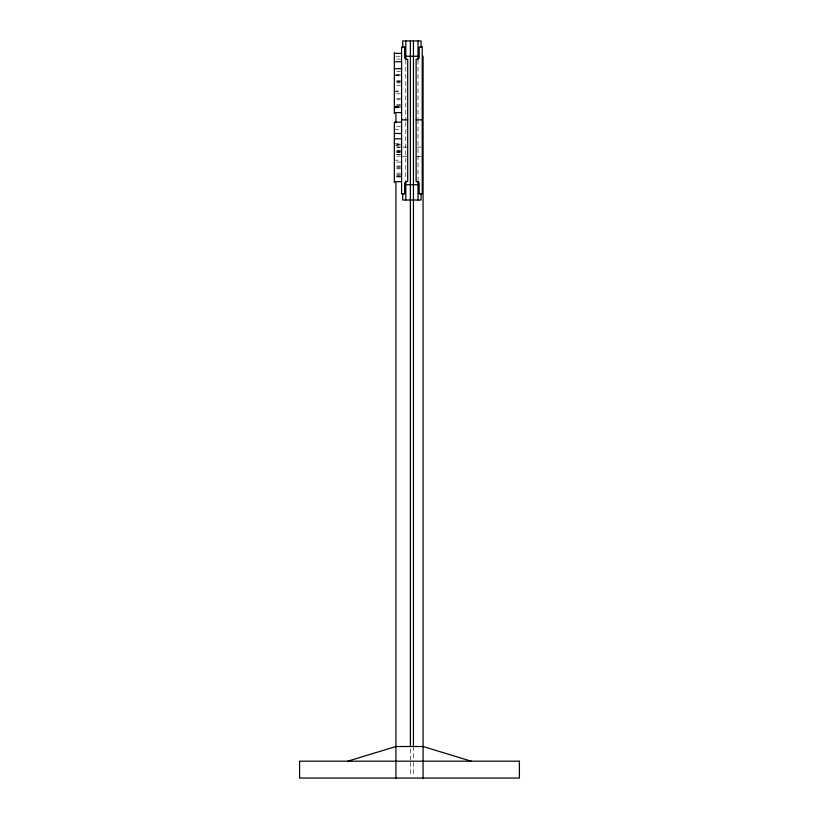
<?xml version="1.0" encoding="UTF-8"?>
<svg xmlns="http://www.w3.org/2000/svg" width="819" height="819" viewBox="0 0 819 819"><rect width="100%" height="100%" fill="white"/><g stroke="black" fill="none" stroke-linecap="round" stroke-linejoin="round"><path stroke-width="0.61" stroke-dasharray="4.09 3.07" d="M395.925 56.245L400.747 56.245M396.765 59.081L400.378 59.081M396.765 71.437L400.378 71.437M396.765 74.744L400.378 74.703M394.359 75.031L400.378 75.031M394.359 75.348L400.378 75.348M396.765 75.798L400.378 75.798M396.765 80.764L400.378 80.764M396.765 81.736L400.378 81.736M396.765 81.931L400.378 81.931M396.765 82.903L400.378 82.903M396.765 85.371L400.378 85.371M394.359 91.063L400.378 91.063M394.359 91.83L400.378 91.83M396.765 93.806L400.378 93.806M396.765 98.659L400.378 98.556M396.765 99.785L400.378 99.785M396.765 104.433L400.378 104.433M396.765 105.846L400.378 105.846M396.765 106.081L400.378 106.081M394.359 106.368L400.378 106.368M394.359 106.89L400.378 106.89M396.765 107.299L400.378 107.299M394.359 107.576L400.378 107.576M394.359 107.862L400.378 107.862M396.765 126.617L400.378 126.617M394.359 129.484L400.378 129.484M394.359 143.816L400.378 143.857M396.765 144.144L400.378 144.144M396.765 144.912L400.378 144.912M394.359 145.352L400.378 145.311M396.765 146.929L400.378 146.929M402.733 147.092L406.552 147.092M417.26 147.092L421.089 147.092M396.765 147.379L400.378 147.379M396.765 150.205L400.378 150.205M396.765 151.054L400.378 151.054M396.765 151.413L400.378 151.413M396.765 152.017L400.378 152.017M396.765 152.508L400.378 152.508M396.765 154.361L400.378 154.361M396.765 154.484L400.378 154.484M396.765 156.142L400.378 156.142M402.733 156.388L407.698 156.388M417.26 156.388L422.235 156.388M394.359 160.176L400.378 160.176M396.765 162.111L401.586 162.111M396.765 165.991L400.378 165.991M396.765 166.922L400.378 166.922M396.765 167.885L400.378 167.885M396.765 168.816L400.378 168.816M396.765 173.137L400.378 173.137M396.765 174.713L400.378 174.713M396.765 175.399L400.378 175.399M396.765 176.413L400.378 176.413M396.765 176.689L400.378 176.689M396.765 176.976L400.378 176.976M418.028 60.063L418.028 118.571M418.028 119.84L418.028 179.627M413.441 746.519L413.441 759.971M413.441 762.397L413.441 775.644M410.38 748.955L410.38 759.971M410.38 762.397L410.38 775.644M405.794 60.063L405.794 121.12M405.794 122.389L405.794 179.627"/><path stroke-width="1.23" d="M347.758 761.189L395.925 746.519L423.075 746.519L471.242 761.189M394.359 53.389L401.586 53.389M405.559 56.245L418.253 56.245M394.359 61.742L401.586 61.742M394.359 68.724L401.586 68.724M394.359 112.582L401.586 112.582M401.586 119.84L407.698 119.84M416.113 119.84L422.235 119.84M401.586 122.174L394.359 122.174L394.359 182.668M394.359 133.487L401.586 133.487M394.359 138.81L401.586 138.81M394.359 181.705L401.586 181.705M405.794 184.715L418.028 184.715M423.075 56.245L423.075 778.05M421.089 47.307L421.089 40.95L402.733 40.95L402.733 47.307M421.089 193.642L421.089 200.01L402.733 200.01L402.733 193.642M418.028 40.95L418.028 58.784M418.028 180.897L418.028 200.01M413.441 40.95L413.441 746.519M410.38 40.95L410.38 746.519M405.794 40.95L405.794 58.784M405.794 180.897L405.794 200.01M395.925 113.769L395.925 122.717M395.925 182.791L395.925 778.05M394.359 52.375L394.359 113.595M404.647 47.072L401.586 47.072L401.586 193.888L404.647 193.888L404.647 183.569A1.914 1.914 0 0 1 406.552 181.654L407.698 181.654L407.698 59.306L406.552 59.306A1.914 1.914 0 0 1 404.647 57.391L404.647 47.072M422.235 47.072L419.174 47.072L419.174 57.391A1.914 1.914 0 0 1 417.26 59.306L416.113 59.306L416.113 181.654L417.26 181.654A1.914 1.914 0 0 1 419.174 183.569L419.174 193.888L422.235 193.888L422.235 47.072M519.41 761.189L299.59 761.189L299.59 778.05L519.41 778.05L519.41 761.189"/></g></svg>
